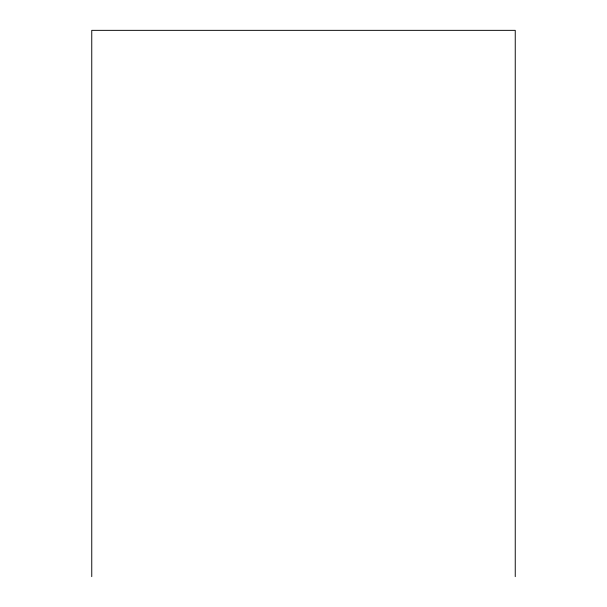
<?xml version="1.0" encoding="UTF-8"?>
<svg xmlns="http://www.w3.org/2000/svg" width="607" height="607" viewBox="0 0 607 607"><rect width="100%" height="100%" fill="white"/><g stroke="black" fill="none" stroke-linecap="round" stroke-linejoin="round"><path stroke-width="0.91" d="M515.244 576.65L515.244 30.35L91.756 30.35L91.756 576.65"/></g></svg>
